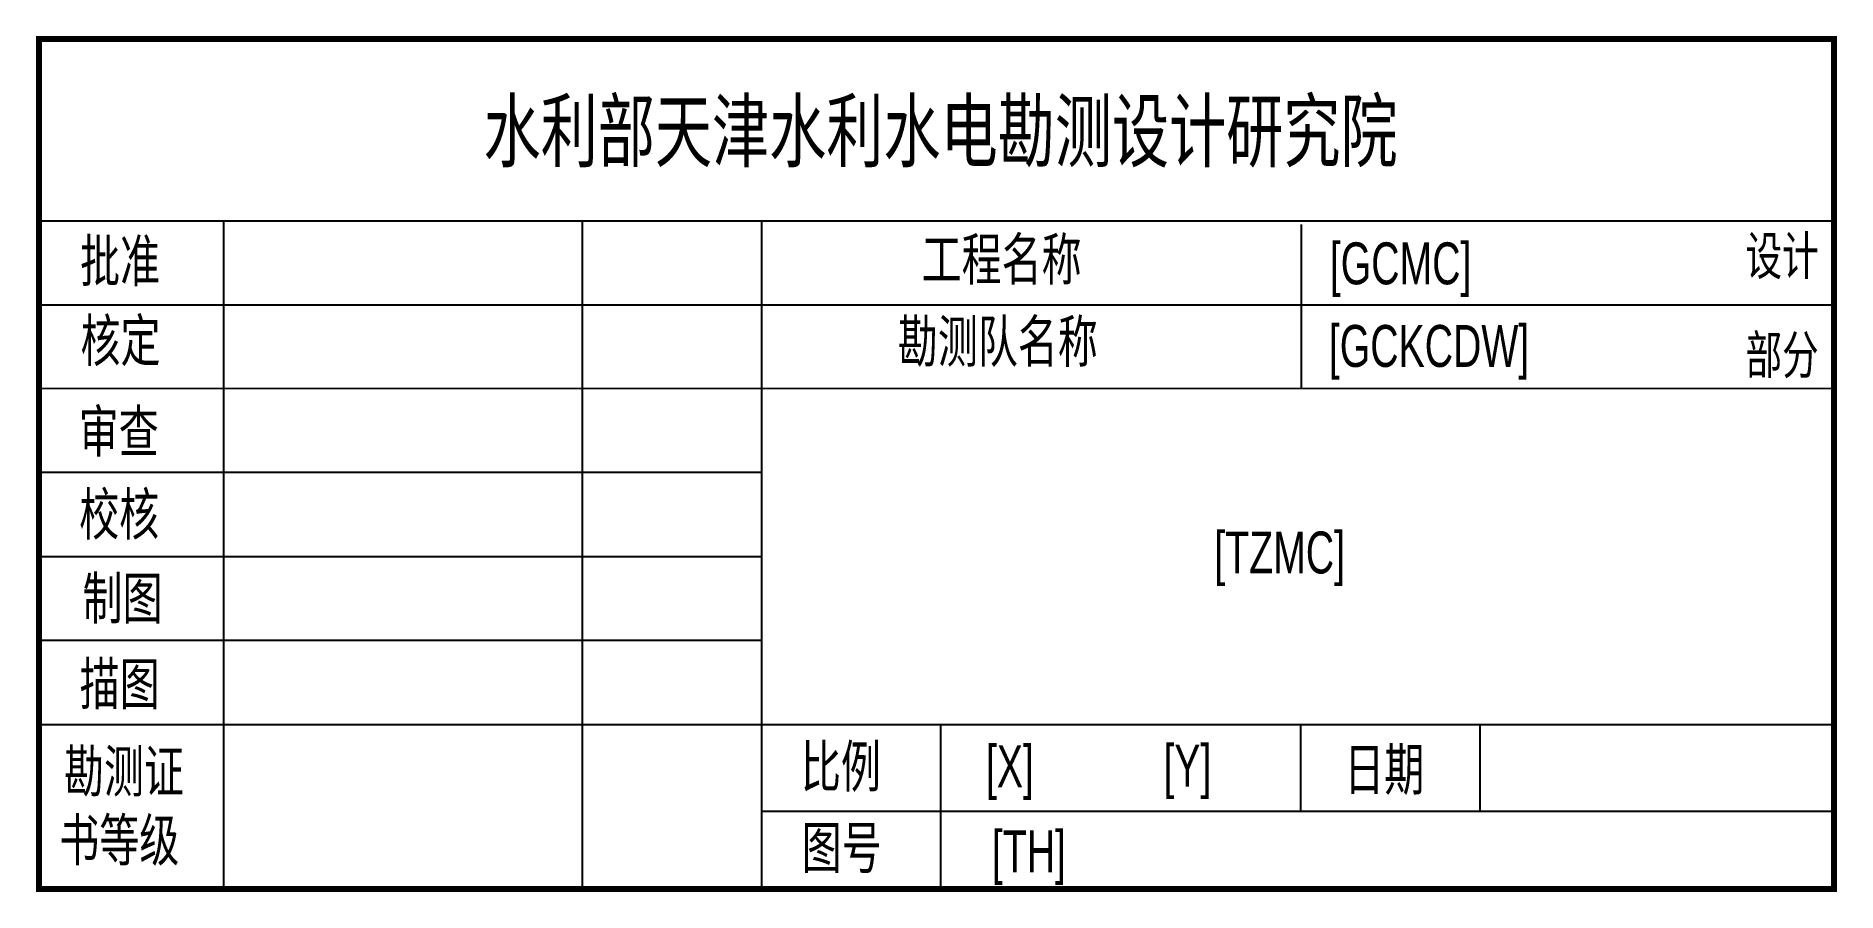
# Model space of a CAD drawing. Header units: millimetres. Extents: x -150 to 0, y 0 to 71.
import ezdxf

# ---------------------------------------------------------------- set-up
doc = ezdxf.new("R2010")
doc.units = ezdxf.units.MM
doc.layers.add('TB', color=7, linetype='Continuous')
doc.styles.add('LZ_FONTS_FS', font='hxm____0.ttf', dxfattribs={"width": 0.7, "height": 3.5})

msp = doc.modelspace()

# ---------------------------------------------------------------- linework, layer by layer
at = {"layer": 'TB', "lineweight": 25}
for p, q in [((-149.91, 55.8), (0.09, 55.8)), ((-134.58, 55.8), (-134.58, 0)), ((-104.61, 55.8), (-104.61, 0)), ((-89.63, 55.8), (-89.63, 0)), ((-44.51, 41.79), (-44.5, 55.52)), ((0, 48.78), (-150, 48.78)), ((0, 41.8), (-150, 41.78)), ((-89.63, 34.8), (-150, 34.8)), ((-89.63, 27.74), (-150, 27.74)), ((-89.63, 20.76), (-150, 20.76)), ((0, 13.72), (-150, 13.72)), ((-74.65, 0), (-74.63, 13.72)), ((-44.56, 6.47), (-44.55, 13.72)), ((-29.57, 6.47), (-29.56, 13.72)), ((0, 6.47), (-89.63, 6.47))]:
    msp.add_line(p, q, dxfattribs=at)
at = {"layer": 'TB', "lineweight": 50, "const_width": 0.5}
msp.add_lwpolyline([(-150, 0), (0, 0), (0, 71), (-150, 71)], close=True, dxfattribs=at)

# ---------------------------------------------------------------- texts
at = {"layer": 'TB', "style": 'LZ_FONTS_FS', "width": 0.7}
for s, height, p in [('水利部天津水利水电勘测设计研究院', 5, (-112.85, 60.83)), ('批准', 3.5, (-146.57, 50.72)), ('工程名称', 3.5, (-76.24, 50.86)), ('[GCMC]', 3.5, (-42.13, 50.51)), ('设计', 3.2, (-7.39, 51.3)), ('核定', 3.5, (-146.53, 44.07)), ('勘测队名称', 3.5, (-78.23, 44)), ('[GCKCDW]', 3.5, (-42.21, 43.61)), ('部分', 3.2, (-7.39, 43.02)), ('审查', 3.5, (-146.68, 36.48)), ('校核', 3.5, (-146.64, 29.57)), ('[TZMC]', 3.5, (-51.78, 26.36)), ('制图', 3.5, (-146.36, 22.54)), ('描图', 3.5, (-146.6, 15.39)), ('勘测证', 3.5, (-147.91, 8.09)), ('比例', 3.5, (-86.33, 8.49)), ('[X]', 3.5, (-70.87, 8.5)), ('[Y]', 3.5, (-56.04, 8.56)), ('日期', 3.5, (-40.92, 8.25)), ('书等级', 3.5, (-148.3, 2.34)), ('图号', 3.5, (-86.26, 1.71)), ('[TH]', 3.5, (-70.37, 1.39))]:
    msp.add_text(s, height=height, dxfattribs=at).set_placement(p)

doc.saveas('drawing.dxf')
